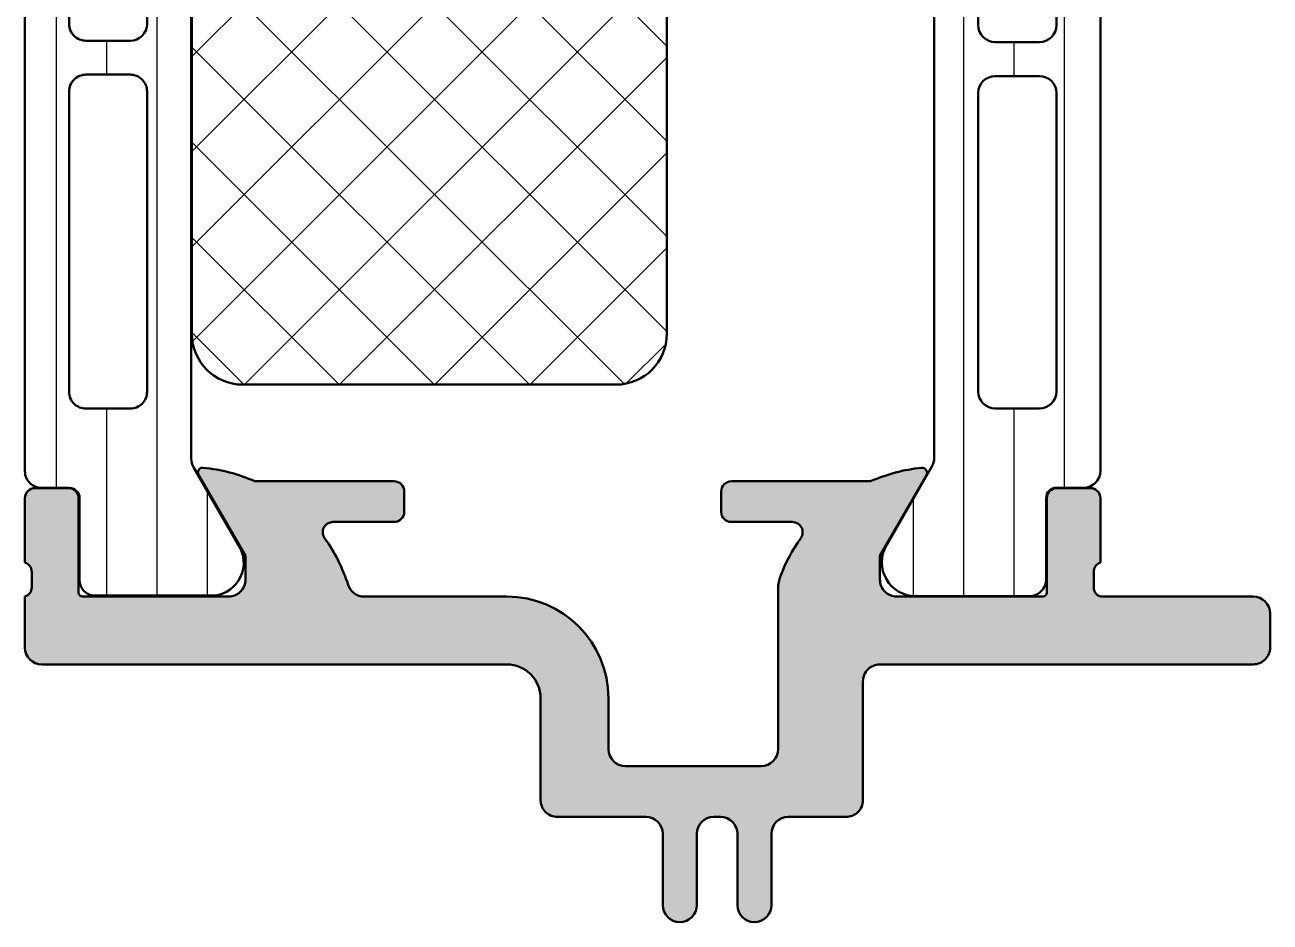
# Model space of a CAD drawing. Extents: x -34 to 41, y 2.4 to 85.
# Drawn here: x -24.7 to 12, y 2.4 to 28.86 of the extents above; entities that cross this region are included whole.
import ezdxf

# ---------------------------------------------------------------- set-up
doc = ezdxf.new("R2010")
doc.units = 0
for name, color, linetype, lineweight in [('0S-Alu contour', 7, 'Continuous', 50), ('0S-Alu hatch', 252, 'Continuous', 25), ('0S-Plastic contour', 254, 'Continuous', 50), ('0S-Plastic hatch', 253, 'Continuous', 25), ('0S-PT contour', 91, 'Continuous', 50), ('0S-PT hatch', 103, 'Continuous', 25)]:
    doc.layers.add(name, color=color, linetype=linetype, lineweight=lineweight)
pattern_1 = [(90, (0, 0), (-1.4859, 0), [])]

# ---------------------------------------------------------------- blocks, each defined once
blk = doc.blocks.new('154020__808786E6_05CC_4728_8181_3D5DD7666BEA_')
at = {"layer": '0S-Alu hatch'}
h = blk.add_hatch(color=256, dxfattribs=at)
edge = h.paths.add_edge_path()
edge.add_line((6.799998999999605, 12.72678299999219), (6.799998999999431, 12.27318899999156))
edge.add_arc((7.078836446542005, 12.26752059199376), 0.2788950563269503, 178.8354106260176, 253.5801235805881)
edge.add_line((6.999999999999474, 12.00000000000099), (11.49999999999959, 12.00000000000099))
edge.add_ellipse((11.49999999999943, 11.50000000000112), major_axis=(-0.4999999999998721, 0), ratio=1, start_angle=180, end_angle=269.9999999999821, ccw=False)
edge.add_line((11.9999999999993, 11.50000000000099), (11.99999999999964, 10.50000000000111))
edge.add_ellipse((11.49999999999927, 10.50000000000136), major_axis=(-0.5000000000003695, 0), ratio=1, start_angle=89.99999999998369, end_angle=180, ccw=False)
edge.add_line((11.49999999999913, 10.00000000000099), (0.4999999999992469, 10.00000000000088))
edge.add_arc((0.499999999999119, 9.500000000001293), 0.4999999999995879, 89.99999999998533, 180)
edge.add_line((-4.69e-13, 9.500000000001293), (-6.963e-13, 6.000000000000767))
edge.add_ellipse((-0.500000000000469, 6.000000000000767), major_axis=(-0.4999999999997709, 0), ratio=1, start_angle=89.99999999999352, end_angle=180, ccw=False)
edge.add_line((-0.5000000000005258, 5.500000000000996), (-2.200000000001196, 5.500000000000767))
edge.add_arc((-2.200000000001171, 5.000000000001081), 0.4999999999996856, 90.00000000000286, 180)
edge.add_line((-2.700000000000857, 5.00000000000108), (-2.700000000000969, 2.900000000001426))
edge.add_ellipse((-3.200000000000969, 2.900000000001426), major_axis=(-0.5, 0), ratio=1, start_angle=0, end_angle=180, ccw=False)
edge.add_line((-3.700000000000969, 2.900000000001426), (-3.700000000000969, 5.000000000001108))
edge.add_arc((-4.200000000001224, 5.000000000001082), 0.5000000000002558, 0, 89.99999999999675)
edge.add_line((-4.200000000001196, 5.500000000001338), (-4.400000000000844, 5.500000000001335))
edge.add_arc((-4.400000000000779, 5.000000000000983), 0.5000000000003526, 90.00000000000745, 180)
edge.add_line((-4.900000000001131, 5.00000000000098), (-4.900000000001135, 2.900000000001199))
edge.add_ellipse((-5.400000000001135, 2.900000000001313), major_axis=(-0.5, 0), ratio=1, start_angle=0, end_angle=180, ccw=False)
edge.add_line((-5.900000000001135, 2.900000000001313), (-5.900000000001128, 5.000000000001222))
edge.add_arc((-6.400000000000996, 5.000000000001243), 0.4999999999998681, 0, 89.99999999997598)
edge.add_line((-6.400000000000787, 5.500000000001111), (-9.000000000000753, 5.500000000001108))
edge.add_ellipse((-9.000000000000853, 6.000000000000952), major_axis=(-0.4999999999998446, 0), ratio=1, start_angle=0, end_angle=90.00000000001143, ccw=False)
edge.add_line((-9.500000000000696, 6.000000000000952), (-9.500000000000703, 9.000000000001108))
edge.add_arc((-10.50000000000081, 9.000000000001108), 1.000000000000113, 0, 89.99999999999308)
edge.add_line((-10.50000000000069, 10.00000000000122), (-24.20000000000113, 10.00000000000111))
edge.add_ellipse((-24.20000000000104, 10.50000000000116), major_axis=(-0.5000000000000551, 0), ratio=1, start_angle=0, end_angle=89.99999999999022, ccw=False)
edge.add_line((-24.7000000000011, 10.50000000000116), (-24.7000000000011, 12.00000000000098))
edge.add_arc((-24.77883644654357, 12.26752059199372), 0.2788950563269113, 286.4198764194021, 361.1645893740134)
edge.add_line((-24.49999900000104, 12.27318899999167), (-24.49999900000114, 12.72678299999194))
edge.add_arc((-24.77886709564436, 12.73244365946911), 0.2789255417372008, 358.8371299270896, 433.575405444601)
edge.add_line((-24.70000000000097, 12.99998699999204), (-24.70000000000118, 14.90000000000108))
edge.add_ellipse((-24.40000000000114, 14.9000000000011), major_axis=(-0.300000000000054, 0), ratio=1, start_angle=269.99999999999454, end_angle=360, ccw=False)
edge.add_line((-24.40000000000111, 15.20000000000115), (-23.4200256809582, 15.20000000000081))
edge.add_ellipse((-23.42002568095792, 14.90000000000108), major_axis=(-0.2999999999997271, 0), ratio=1, start_angle=180, end_angle=270.0000000000543, ccw=False)
edge.add_line((-23.12002568095819, 14.90000000000108), (-23.12002568095819, 12.12000381466939))
edge.add_arc((-23.00002186628983, 12.12000381466923), 0.1200038146683653, 180, 269.9999999999322)
edge.add_line((-23.00002186628997, 12.00000000000086), (-18.69945680798931, 12.00000000000099))
edge.add_arc((-18.6994439256375, 12.49999093223719), 0.499990932402156, 269.9985237644504, 360.0006019649143)
edge.add_line((-18.19945299326294, 12.4999961852768), (-18.19945299326288, 13.20000076291157))
edge.add_line((-18.19945299326288, 13.20000076291157), (-19.58094536010993, 15.59282359099079))
edge.add_ellipse((-19.46133289448726, 15.66188188021647), major_axis=(-0.1381165784513675, 0), ratio=1, start_angle=-95.6225775507931, end_angle=29.999999999998124, ccw=False)
edge.add_ellipse((-19.93767623443673, 10.82338961224538), major_axis=(-5.000000000000083, 0), ratio=1, start_angle=246.2516163488625, end_angle=264.3774224492064, ccw=False)
edge.add_line((-17.92407189341789, 15.40000381466958), (-13.82023946081928, 15.4000038146697))
edge.add_ellipse((-13.82023946081919, 15.10000381466972), major_axis=(-0.2999999999999794, 0), ratio=1, start_angle=180, end_angle=270.00000000001626, ccw=False)
edge.add_line((-13.52023946081921, 15.10000381466972), (-13.52023946081939, 14.50000381466948))
edge.add_ellipse((-13.82023946081928, 14.50000381466944), major_axis=(-0.2999999999998941, 0), ratio=1, start_angle=90.00000000001222, end_angle=180, ccw=False)
edge.add_line((-13.82023946081921, 14.20000381466955), (-15.622071404353, 14.20000381466965))
edge.add_arc((-15.62207140435302, 13.90000381466966), 0.2999999999999971, 89.99999999999525, 215.4852423981122)
edge.add_ellipse((-19.9376762344367, 10.82338961224545), major_axis=(-4.999999999999998, 0), ratio=1, start_angle=197.7484163560703, end_angle=215.4852423981111, ccw=False)
edge.add_arc((-14.69945299326291, 12.49999847409325), 0.4999999999999825, 197.7484163560679, 270.0000000000004)
edge.add_line((-14.69945299326291, 11.99999847409326), (-10.49999618533246, 12.00000000000132))
edge.add_ellipse((-10.49999618533247, 9.000003814669554), major_axis=(-2.999996185331762, 0), ratio=1, start_angle=180, end_angle=269.9999999999999, ccw=False)
edge.add_line((-7.500000000000706, 9.000003814669554), (-7.500000000000696, 7.500000000000994))
edge.add_arc((-7.000000000000841, 7.500000000000959), 0.4999999999998548, 180, 269.999999999998)
edge.add_line((-7.000000000000859, 7.000000000001104), (-2.999998451988247, 7.000000000001108))
edge.add_arc((-2.999998451988682, 7.499998451989553), 0.4999984519884447, 270.0000000000498, 360)
edge.add_line((-2.500000000000238, 7.499998451989554), (-2.500000000000639, 12.24665181654839))
edge.add_ellipse((-1.50000000000066, 12.24665181654848), major_axis=(-0.9999999999999786, 0), ratio=1, start_angle=339.1565634402789, end_angle=360, ccw=False)
edge.add_ellipse((2.238224789184492, 10.82338956892083), major_axis=(-5.000000000000034, 0), ratio=1, start_angle=324.5147570266965, end_angle=339.15656344027803, ccw=False)
edge.add_arc((-2.077380010013088, 13.90000381466943), 0.3000000000000038, 324.5147570266962, 449.9999999999997)
edge.add_line((-2.077380010013087, 14.20000381466943), (-3.879211984432814, 14.20000381466943))
edge.add_ellipse((-3.879211984432799, 14.50000381466945), major_axis=(-0.3000000000000291, 0), ratio=1, start_angle=0, end_angle=89.99999999999733, ccw=False)
edge.add_line((-4.179211984432829, 14.50000381466945), (-4.179211984432768, 15.10000381466963))
edge.add_ellipse((-3.879211984432757, 15.10000381466969), major_axis=(-0.3000000000000078, 0), ratio=1, start_angle=270.00000000001086, end_angle=360, ccw=False)
edge.add_line((-3.879211984432814, 15.4000038146697), (0.2246205466358262, 15.40000381466959))
edge.add_ellipse((2.238224789184485, 10.82338956892089), major_axis=(-4.99999999999999, 0), ratio=1, start_angle=275.89634021737606, end_angle=293.7483824183651, ccw=False)
edge.add_ellipse((1.739989140737399, 15.64773006671086), major_axis=(-0.1500000000000003, 0), ratio=1, start_angle=150.0000814796125, end_angle=275.8963402173766, ccw=False)
edge.add_line((1.869893057961498, 15.57273025144552), (0.5000015480106655, 13.20000076291167))
edge.add_line((0.5000015480106655, 13.20000076291167), (0.5000015480106726, 12.49999609862567))
edge.add_arc((0.9999886657571028, 12.49999084562804), 0.4999871177740251, 179.9993980350857, 270.0014762355695)
edge.add_line((1.0000015480108, 12.00000372801997), (5.300018224918339, 11.99999627198184))
edge.add_arc((5.300018224918202, 12.12000372802022), 0.1200074560383779, 270.0000000000652, 360)
edge.add_line((5.42002568095658, 12.12000372802022), (5.420025680956527, 14.90000000000131))
edge.add_ellipse((5.720025680956325, 14.90000000000113), major_axis=(-0.2999999999997982, 0), ratio=1, start_angle=269.999999999981, end_angle=360, ccw=False)
edge.add_line((5.720025680956425, 15.20000000000093), (6.699999999999519, 15.20000000000127))
edge.add_ellipse((6.699999999999391, 14.90000000000113), major_axis=(-0.3000000000001393, 0), ratio=1, start_angle=180, end_angle=269.99999999997556, ccw=False)
edge.add_line((6.999999999999531, 14.90000000000113), (6.99999999999936, 12.99998699999193))
edge.add_arc((7.078867095642511, 12.73244365946926), 0.2789255417368905, 106.4245945553668, 181.162870072888)
at = {"layer": '0S-Alu contour', "color": 7}
for points in [[(-18.19945299326294, 12.4999961852768), (-18.19945299326288, 13.20000076291157), (-19.58094536010993, 15.59282359099079)], [(1.869893057961498, 15.57273025144552), (0.5000015480106655, 13.20000076291167), (0.5000015480106726, 12.49999609862567)], [(-24.40000000000111, 15.20000000000115), (-23.4200256809582, 15.20000000000081)], [(-17.92407189341789, 15.40000381466958), (-13.82023946081928, 15.4000038146697)], [(-13.52023946081921, 15.10000381466972), (-13.52023946081939, 14.50000381466948)], [(-4.179211984432829, 14.50000381466945), (-4.179211984432768, 15.10000381466963)], [(-3.879211984432814, 15.4000038146697), (0.2246205466358262, 15.40000381466959)], [(5.720025680956425, 15.20000000000093), (6.699999999999519, 15.20000000000127)], [(-24.70000000000097, 12.99998699999204), (-24.70000000000118, 14.90000000000108)], [(-23.12002568095819, 14.90000000000108), (-23.12002568095819, 12.12000381466939)], [(5.42002568095658, 12.12000372802022), (5.420025680956527, 14.90000000000131)], [(6.999999999999531, 14.90000000000113), (6.99999999999936, 12.99998699999193)], [(-13.82023946081921, 14.20000381466955), (-15.622071404353, 14.20000381466965)], [(-2.077380010013087, 14.20000381466943), (-3.879211984432814, 14.20000381466943)], [(-24.49999900000104, 12.27318899999167), (-24.49999900000114, 12.72678299999194)], [(6.799998999999605, 12.72678299999219), (6.799998999999431, 12.27318899999156)], [(-2.500000000000238, 7.499998451989554), (-2.500000000000639, 12.24665181654839)], [(-24.7000000000011, 10.50000000000116), (-24.7000000000011, 12.00000000000098)], [(-23.00002186628997, 12.00000000000086), (-18.69945680798931, 12.00000000000099)], [(-14.69945299326291, 11.99999847409326), (-10.49999618533246, 12.00000000000132)], [(1.0000015480108, 12.00000372801997), (5.300018224918339, 11.99999627198184)], [(6.999999999999474, 12.00000000000099), (11.49999999999959, 12.00000000000099)], [(11.9999999999993, 11.50000000000099), (11.99999999999964, 10.50000000000111)], [(-10.50000000000069, 10.00000000000122), (-24.20000000000113, 10.00000000000111)], [(11.49999999999913, 10.00000000000099), (0.4999999999992469, 10.00000000000088)], [(-4.69e-13, 9.500000000001293), (-6.963e-13, 6.000000000000767)], [(-9.500000000000696, 6.000000000000952), (-9.500000000000703, 9.000000000001108)], [(-7.500000000000706, 9.000003814669554), (-7.500000000000696, 7.500000000000994)], [(-7.000000000000859, 7.000000000001104), (-2.999998451988247, 7.000000000001108)], [(-6.400000000000787, 5.500000000001111), (-9.000000000000753, 5.500000000001108)], [(-4.200000000001196, 5.500000000001338), (-4.400000000000844, 5.500000000001335)], [(-0.5000000000005258, 5.500000000000996), (-2.200000000001196, 5.500000000000767)], [(-5.900000000001135, 2.900000000001313), (-5.900000000001128, 5.000000000001222)], [(-4.900000000001131, 5.00000000000098), (-4.900000000001135, 2.900000000001199)], [(-3.700000000000969, 2.900000000001426), (-3.700000000000969, 5.000000000001108)], [(-2.700000000000857, 5.00000000000108), (-2.700000000000969, 2.900000000001426)]]:
    blk.add_lwpolyline(points, dxfattribs=at)
at = {"layer": '0S-Alu contour', "color": 7, "extrusion": (-1.4e-14, 0, -1)}
for centre, radius, start, end in [((19.46133289448726, 15.66188188021647), 0.1381165784513675, 330.0000000000019, 95.6225775507931), ((19.93767623443673, 10.82338961224538), 5.000000000000083, 95.62257755079361, 113.7483836511375), ((-2.238224789184485, 10.82338956892089), 4.999999999999991, 66.25161758163489, 84.10365978262396), ((-1.739989140737399, 15.64773006671086), 0.1500000000000003, 84.10365978262342, 209.9999185203876), ((24.40000000000114, 14.9000000000011), 0.300000000000054, 0, 90.00000000000543), ((23.42002568095792, 14.90000000000108), 0.2999999999997271, 89.99999999994573, 180), ((13.82023946081919, 15.10000381466972), 0.2999999999999794, 89.99999999998371, 180), ((3.879211984432757, 15.10000381466969), 0.3000000000000078, 0, 89.99999999998914), ((-5.720025680956325, 14.90000000000113), 0.2999999999997982, 0, 90.000000000019), ((-6.699999999999391, 14.90000000000113), 0.3000000000001393, 90.00000000002441, 180), ((13.82023946081928, 14.50000381466944), 0.2999999999998941, 180, 269.9999999999878), ((3.879211984432799, 14.50000381466945), 0.3000000000000291, 270.0000000000027, 0), ((19.9376762344367, 10.82338961224545), 4.999999999999998, 144.5147576018889, 162.2515836439297), ((-2.238224789184492, 10.82338956892083), 5.000000000000035, 20.84343655972195, 35.48524297330351), ((1.50000000000066, 12.24665181654848), 0.9999999999999786, 0, 20.84343655972109), ((10.49999618533247, 9.000003814669554), 2.999996185331763, 90.00000000000014, 180), ((-11.49999999999943, 11.50000000000112), 0.4999999999998721, 90.0000000000179, 180), ((24.20000000000104, 10.50000000000116), 0.5000000000000551, 270.0000000000098, 0), ((-11.49999999999927, 10.50000000000136), 0.5000000000003695, 180, 270.0000000000163), ((9.000000000000853, 6.000000000000952), 0.4999999999998446, 269.9999999999886, 0), ((0.500000000000469, 6.000000000000767), 0.4999999999997709, 180, 270.0000000000065), ((5.400000000001135, 2.900000000001313), 0.5, 180, 0), ((3.200000000000969, 2.900000000001426), 0.5, 180, 0)]:
    blk.add_arc(centre, radius, start, end, dxfattribs=at)
at = {"layer": '0S-Alu contour', "color": 7}
for centre, radius, start, end in [((-15.62207140435302, 13.90000381466966), 0.2999999999999971, 89.99999999999525, 215.4852423981122), ((-2.077380010013088, 13.90000381466943), 0.3000000000000038, 324.5147570266962, 89.99999999999967), ((-24.77886709564436, 12.73244365946911), 0.2789255417372008, 358.8371299270896, 73.57540544460103), ((7.078867095642511, 12.73244365946926), 0.2789255417368905, 106.4245945553668, 181.162870072888), ((-18.6994439256375, 12.49999093223719), 0.499990932402156, 269.9985237644504, 0.0006019649143335), ((0.9999886657571028, 12.49999084562804), 0.4999871177740251, 179.9993980350857, 270.0014762355695), ((-24.77883644654357, 12.26752059199372), 0.2788950563269113, 286.4198764194021, 1.164589374013359), ((-23.00002186628983, 12.12000381466923), 0.1200038146683653, 180, 269.9999999999322), ((-14.69945299326291, 12.49999847409325), 0.4999999999999825, 197.7484163560679, 270.0000000000004), ((5.300018224918202, 12.12000372802022), 0.1200074560383779, 270.0000000000653, 0), ((7.078836446542005, 12.26752059199376), 0.2788950563269503, 178.8354106260176, 253.5801235805881), ((-10.50000000000081, 9.000000000001108), 1.000000000000113, 0, 89.99999999999308), ((0.499999999999119, 9.500000000001293), 0.4999999999995879, 89.99999999998533, 180), ((-7.000000000000841, 7.500000000000959), 0.4999999999998548, 180, 269.999999999998), ((-2.999998451988682, 7.499998451989553), 0.4999984519884447, 270.0000000000498, 0), ((-6.400000000000996, 5.000000000001243), 0.4999999999998681, 0, 89.99999999997598), ((-4.400000000000779, 5.000000000000983), 0.5000000000003526, 90.00000000000745, 180), ((-4.200000000001224, 5.000000000001082), 0.5000000000002558, 0, 89.99999999999675), ((-2.200000000001171, 5.000000000001081), 0.4999999999996856, 90.00000000000286, 180)]:
    blk.add_arc(centre, radius, start, end, dxfattribs=at)
blk = doc.blocks.new('284016__4E1B999D_8099_4E39_8DE0_BBB9E9FB1E9E___EA34C388_22D7_4C56_B26F_B46885BE9235_')
at = {"layer": '0S-Plastic hatch'}
h = blk.add_hatch(dxfattribs=at)
h.set_pattern_fill('ANSI31', color=256, scale=0.4680000000000001, angle=45, style=0)
h.set_pattern_definition(pattern_1)
edge = h.paths.add_edge_path()
edge.add_ellipse((6.499999999999371, 50.79000000000045), major_axis=(-0.4999999999999929, 0), ratio=1, start_angle=180, end_angle=270.0000000000004, ccw=False)
edge.add_line((6.999999999999364, 50.79000000000045), (6.99999999999936, 44.95000000000045))
edge.add_arc((7.199999999999363, 44.95000000000045), 0.1999999999999993, 180, 270)
edge.add_line((7.199999999999363, 44.75000000000045), (11.29999999999935, 44.75000000000045))
edge.add_ellipse((11.29999999999935, 44.25000000000045), major_axis=(-0.5000000000000071, 0), ratio=1, start_angle=180, end_angle=269.9999999999996, ccw=False)
edge.add_line((11.79999999999936, 44.25000000000046), (11.79999999999935, 43.3434444334158))
edge.add_ellipse((10.79999999999936, 43.34344443341578), major_axis=(-0.9999999999999928, 0), ratio=1, start_angle=105.00000000000011, end_angle=180, ccw=False)
edge.add_line((11.05881904510188, 42.37751860712672), (10.61470476127499, 42.25851854342818))
edge.add_ellipse((10.54999999999937, 42.50000000000045), major_axis=(-0.249999999999998, 0), ratio=1, start_angle=0, end_angle=104.9999999999988, ccw=False)
edge.add_line((10.29999999999937, 42.50000000000045), (10.29999999999936, 43.25000000000044))
edge.add_line((10.29999999999936, 43.25000000000044), (7.99999999999936, 43.25000000000044))
edge.add_arc((7.99999999999936, 42.25000000000044), 1, 90, 180)
edge.add_line((6.99999999999936, 42.25000000000044), (6.99999999999936, 39.25000000000045))
edge.add_arc((7.99999999999936, 39.25000000000045), 1, 180, 270)
edge.add_line((7.99999999999936, 38.25000000000045), (10.29999999999937, 38.25000000000045))
edge.add_line((10.29999999999937, 38.25000000000045), (10.29999999999937, 39.00000000000045))
edge.add_ellipse((10.54999999999936, 39.00000000000046), major_axis=(-0.2499999999999929, 0), ratio=1, start_angle=255.0000000000004, end_angle=360, ccw=False)
edge.add_line((10.61470476127499, 39.24148145657273), (11.05881904510188, 39.12248139287418))
edge.add_ellipse((10.79999999999937, 38.15655556658511), major_axis=(-0.9999999999999957, 0), ratio=1, start_angle=180, end_angle=255.0000000000004, ccw=False)
edge.add_line((11.79999999999936, 38.15655556658511), (11.79999999999936, 37.25000000000046))
edge.add_ellipse((11.29999999999937, 37.25000000000045), major_axis=(-0.4999999999999965, 0), ratio=1, start_angle=89.9999999999988, end_angle=180, ccw=False)
edge.add_line((11.29999999999935, 36.75000000000046), (7.199999999999377, 36.75000000000045))
edge.add_arc((7.199999999999377, 36.55000000000045), 0.1999999999999957, 90, 180)
edge.add_line((6.999999999999381, 36.55000000000045), (6.99999999999936, 15.71000000000045))
edge.add_ellipse((6.499999999999358, 15.71000000000045), major_axis=(-0.5000000000000018, 0), ratio=1, start_angle=90.00000000000023, end_angle=180, ccw=False)
edge.add_line((6.49999999999936, 15.21000000000045), (5.699999999999363, 15.21000000000045))
edge.add_arc((5.699999999999363, 14.91000000000045), 0.2999999999999971, 90, 180)
edge.add_line((5.399999999999366, 14.91000000000045), (5.399999999999366, 12.51000000000044))
edge.add_ellipse((4.899999999999364, 12.51000000000045), major_axis=(-0.5000000000000018, 0), ratio=1, start_angle=89.99999999999937, end_angle=180, ccw=False)
edge.add_line((4.899999999999359, 12.01000000000045), (1.556550992616372, 12.01000000000044))
edge.add_ellipse((1.556550992616374, 13.01000000000044), major_axis=(-1, 0), ratio=1, start_angle=-29.999999999999886, end_angle=89.99999999999989, ccw=False)
edge.add_line((0.6905255888319335, 13.51000000000044), (2.033012701891578, 15.8352558883262))
edge.add_arc((1.599999999999354, 16.0852558883262), 0.5000000000000001, 330.0000000000003, 360)
edge.add_line((2.099999999999354, 16.0852558883262), (2.099999999999369, 50.41474411167468))
edge.add_arc((1.599999999999361, 50.41474411167469), 0.5000000000000071, 0, 29.99999999999954)
edge.add_line((2.033012701891589, 50.66474411167469), (0.690525588831946, 52.99000000000045))
edge.add_ellipse((1.556550992616376, 53.49000000000046), major_axis=(-0.9999999999999962, 0), ratio=1, start_angle=-90.00000000000023, end_angle=30.000000000000625, ccw=False)
edge.add_line((1.556550992616379, 54.49000000000045), (4.899999999999366, 54.49000000000044))
edge.add_ellipse((4.899999999999369, 53.99000000000044), major_axis=(-0.5, 0), ratio=1, start_angle=180, end_angle=270.0000000000004, ccw=False)
edge.add_line((5.399999999999369, 53.99000000000045), (5.399999999999366, 51.59000000000045))
edge.add_arc((5.69999999999937, 51.59000000000045), 0.3000000000000007, 180, 270)
edge.add_line((5.69999999999937, 51.29000000000044), (6.499999999999367, 51.29000000000044))
edge = h.paths.add_edge_path()
edge.add_arc((3.899999999999359, 28.85000000000045), 0.5, 180, 270)
edge.add_line((3.899999999999359, 28.35000000000045), (5.199999999999377, 28.35000000000045))
edge.add_arc((5.199999999999377, 28.85000000000045), 0.5, 270, 360)
edge.add_line((5.699999999999377, 28.85000000000045), (5.69999999999937, 37.65000000000045))
edge.add_arc((5.19999999999937, 37.65000000000045), 0.5, 0, 90)
edge.add_line((5.19999999999937, 38.15000000000045), (3.899999999999359, 38.15000000000045))
edge.add_arc((3.899999999999359, 37.65000000000045), 0.5, 90, 180)
edge.add_line((3.399999999999359, 37.65000000000045), (3.399999999999359, 28.85000000000045))
edge = h.paths.add_edge_path()
edge.add_arc((5.19999999999937, 18.05000000000045), 0.5, 270, 360)
edge.add_line((5.69999999999937, 18.05000000000045), (5.699999999999377, 26.85000000000045))
edge.add_arc((5.199999999999377, 26.85000000000045), 0.5, 0, 90)
edge.add_line((5.199999999999377, 27.35000000000045), (3.899999999999359, 27.35000000000045))
edge.add_arc((3.899999999999359, 26.85000000000045), 0.5, 90, 180)
edge.add_line((3.399999999999359, 26.85000000000045), (3.399999999999359, 18.05000000000045))
edge.add_arc((3.899999999999359, 18.05000000000045), 0.5, 180, 270)
edge.add_line((3.899999999999359, 17.55000000000045), (5.19999999999937, 17.55000000000045))
edge = h.paths.add_edge_path()
edge.add_arc((5.19999999999937, 39.65000000000045), 0.5, 270, 360)
edge.add_line((5.69999999999937, 39.65000000000045), (5.69999999999937, 48.45000000000045))
edge.add_arc((5.19999999999937, 48.45000000000045), 0.5, 0, 90)
edge.add_line((5.19999999999937, 48.95000000000044), (3.899999999999359, 48.95000000000044))
edge.add_arc((3.899999999999359, 48.45000000000045), 0.5, 90, 180)
edge.add_line((3.399999999999359, 48.45000000000045), (3.399999999999359, 39.65000000000045))
edge.add_arc((3.899999999999359, 39.65000000000045), 0.5, 180, 270)
edge.add_line((3.899999999999359, 39.15000000000045), (5.19999999999937, 39.15000000000045))
at = {"layer": '0S-Alu contour', "color": 7}
for points in [[(5.19999999999937, 48.95000000000044), (3.899999999999359, 48.95000000000044)], [(3.399999999999359, 48.45000000000045), (3.399999999999359, 39.65000000000045)], [(5.69999999999937, 39.65000000000045), (5.69999999999937, 48.45000000000045)], [(3.899999999999359, 39.15000000000045), (5.19999999999937, 39.15000000000045)], [(5.19999999999937, 38.15000000000045), (3.899999999999359, 38.15000000000045)], [(3.399999999999359, 37.65000000000045), (3.399999999999359, 28.85000000000045)], [(5.699999999999377, 28.85000000000045), (5.69999999999937, 37.65000000000045)], [(3.899999999999359, 28.35000000000045), (5.199999999999377, 28.35000000000045)], [(5.199999999999377, 27.35000000000045), (3.899999999999359, 27.35000000000045)], [(3.399999999999359, 26.85000000000045), (3.399999999999359, 18.05000000000045)], [(5.69999999999937, 18.05000000000045), (5.699999999999377, 26.85000000000045)], [(3.899999999999359, 17.55000000000045), (5.19999999999937, 17.55000000000045)]]:
    blk.add_lwpolyline(points, dxfattribs=at)
for centre, start, end in [((3.899999999999359, 48.45000000000045), 90, 180), ((5.19999999999937, 48.45000000000045), 0, 90), ((3.899999999999359, 39.65000000000045), 180, 270), ((5.19999999999937, 39.65000000000045), 270, 0), ((3.899999999999359, 37.65000000000045), 90, 180), ((5.19999999999937, 37.65000000000045), 0, 90), ((3.899999999999359, 28.85000000000045), 180, 270), ((5.199999999999377, 28.85000000000045), 270, 0), ((3.899999999999359, 26.85000000000045), 90, 180), ((5.199999999999377, 26.85000000000045), 0, 90), ((3.899999999999359, 18.05000000000045), 180, 270), ((5.19999999999937, 18.05000000000045), 270, 0)]:
    blk.add_arc(centre, 0.5, start, end, dxfattribs=at)
at = {"layer": '0S-Plastic contour', "color": 7}
for points in [[(1.556550992616379, 54.49000000000045), (4.899999999999366, 54.49000000000044)], [(5.399999999999369, 53.99000000000045), (5.399999999999366, 51.59000000000045)], [(2.033012701891589, 50.66474411167469), (0.690525588831946, 52.99000000000045)], [(5.69999999999937, 51.29000000000044), (6.499999999999367, 51.29000000000044)], [(6.999999999999364, 50.79000000000045), (6.99999999999936, 44.95000000000045)], [(2.099999999999354, 16.0852558883262), (2.099999999999369, 50.41474411167468)], [(7.199999999999363, 44.75000000000045), (11.29999999999935, 44.75000000000045)], [(11.79999999999936, 44.25000000000046), (11.79999999999935, 43.3434444334158)], [(10.29999999999937, 42.50000000000045), (10.29999999999936, 43.25000000000044), (7.99999999999936, 43.25000000000044)], [(6.99999999999936, 42.25000000000044), (6.99999999999936, 39.25000000000045)], [(11.05881904510188, 42.37751860712672), (10.61470476127499, 42.25851854342818)], [(7.99999999999936, 38.25000000000045), (10.29999999999937, 38.25000000000045), (10.29999999999937, 39.00000000000045)], [(10.61470476127499, 39.24148145657273), (11.05881904510188, 39.12248139287418)], [(11.79999999999936, 38.15655556658511), (11.79999999999936, 37.25000000000046)], [(11.29999999999935, 36.75000000000046), (7.199999999999377, 36.75000000000045)], [(6.999999999999381, 36.55000000000045), (6.99999999999936, 15.71000000000045)], [(0.6905255888319335, 13.51000000000044), (2.033012701891578, 15.8352558883262)], [(6.49999999999936, 15.21000000000045), (5.699999999999363, 15.21000000000045)], [(5.399999999999366, 14.91000000000045), (5.399999999999366, 12.51000000000044)], [(4.899999999999359, 12.01000000000045), (1.556550992616372, 12.01000000000044)]]:
    blk.add_lwpolyline(points, dxfattribs=at)
at = {"layer": '0S-Plastic contour', "color": 7, "extrusion": (-1.4e-14, 0, -1)}
for centre, radius, start, end in [((-1.556550992616376, 53.49000000000046), 0.9999999999999962, 329.9999999999994, 90.00000000000018), ((-4.899999999999369, 53.99000000000044), 0.5, 89.99999999999959, 180), ((-6.499999999999371, 50.79000000000045), 0.4999999999999929, 89.99999999999959, 180), ((-11.29999999999935, 44.25000000000045), 0.5000000000000071, 90.0000000000004, 180), ((-10.79999999999936, 43.34344443341578), 0.9999999999999928, 180, 254.9999999999999), ((-10.54999999999937, 42.50000000000045), 0.249999999999998, 255.0000000000012, 0), ((-10.54999999999936, 39.00000000000046), 0.2499999999999929, 0, 104.9999999999996), ((-10.79999999999937, 38.15655556658511), 0.9999999999999957, 104.9999999999996, 180), ((-11.29999999999937, 37.25000000000045), 0.4999999999999965, 180, 270.0000000000012), ((-6.499999999999358, 15.71000000000045), 0.5000000000000018, 180, 269.9999999999998), ((-1.556550992616374, 13.01000000000044), 1, 270.0000000000001, 29.99999999999984), ((-4.899999999999364, 12.51000000000045), 0.5000000000000018, 180, 270.0000000000006)]:
    blk.add_arc(centre, radius, start, end, dxfattribs=at)
at = {"layer": '0S-Plastic contour', "color": 7}
for centre, radius, start, end in [((5.69999999999937, 51.59000000000045), 0.3000000000000007, 180, 270), ((1.599999999999361, 50.41474411167469), 0.5000000000000071, 0, 29.99999999999954), ((7.199999999999363, 44.95000000000045), 0.1999999999999993, 180, 270), ((7.99999999999936, 42.25000000000044), 1, 90, 180), ((7.99999999999936, 39.25000000000045), 1, 180, 270), ((7.199999999999377, 36.55000000000045), 0.1999999999999957, 90, 180), ((1.599999999999354, 16.0852558883262), 0.5000000000000001, 330.0000000000003, 0), ((5.699999999999363, 14.91000000000045), 0.2999999999999971, 90, 180)]:
    blk.add_arc(centre, radius, start, end, dxfattribs=at)
blk = doc.blocks.new('485460__B420BA7D_B697_41E6_A738_C266010EF58B_')
at = {"layer": '0S-PT hatch'}
h = blk.add_hatch(dxfattribs=at)
h.set_pattern_fill('ANSI37', color=256, scale=0.625, angle=90, style=0)
h.set_pattern_definition([(135, (0, 0), (-1.403165018917055, -1.403165018917055), []), (225, (0, 0), (1.403165018917055, -1.403165018917055), [])])
edge = h.paths.add_edge_path()
edge.add_arc((-18.27999999999991, 19.75000000000045), 1.5, 180, 270)
edge.add_line((-18.27999999999991, 18.25000000000045), (-7.279999999999915, 18.25000000000045))
edge.add_arc((-7.279999999999915, 19.75000000000045), 1.5, 270, 360)
edge.add_line((-5.779999999999915, 19.75000000000045), (-5.779999999999903, 46.75000000000046))
edge.add_arc((-7.279999999999901, 46.75000000000046), 1.499999999999998, 0, 90)
edge.add_line((-7.279999999999901, 48.25000000000046), (-18.27999999999991, 48.25000000000046))
edge.add_arc((-18.27999999999991, 46.75000000000046), 1.5, 90, 180)
edge.add_line((-19.77999999999991, 46.75000000000046), (-19.77999999999991, 19.75000000000045))
at = {"layer": '0S-PT contour', "color": 7}
for points in [[(-7.279999999999901, 48.25000000000046), (-18.27999999999991, 48.25000000000046)], [(-19.77999999999991, 46.75000000000046), (-19.77999999999991, 19.75000000000045)], [(-5.779999999999915, 19.75000000000045), (-5.779999999999903, 46.75000000000046)], [(-18.27999999999991, 18.25000000000045), (-7.279999999999915, 18.25000000000045)]]:
    blk.add_lwpolyline(points, dxfattribs=at)
for centre, radius, start, end in [((-18.27999999999991, 46.75000000000046), 1.5, 90, 180), ((-7.279999999999901, 46.75000000000046), 1.499999999999998, 0, 90), ((-18.27999999999991, 19.75000000000045), 1.5, 180, 270), ((-7.279999999999915, 19.75000000000045), 1.5, 270, 0)]:
    blk.add_arc(centre, radius, start, end, dxfattribs=at)
blk = doc.blocks.new('284016__71E70905_3589_44F5_A953_33ADA7146F24___05C8E7D7_8CA9_412C_A0FA_A793C843A7C2_')
at = {"layer": '0S-Plastic hatch'}
h = blk.add_hatch(dxfattribs=at)
h.set_pattern_fill('ANSI31', color=256, scale=0.4680000000000001, angle=45, style=0)
h.set_pattern_definition(pattern_1)
edge = h.paths.add_edge_path()
edge.add_arc((-22.59123323682721, 53.98248083016402), 0.4999959774455675, 90.00177281669993, 180.0023777790715)
edge.add_line((-23.09122921384221, 53.98246008029413), (-23.09081033362941, 51.58246171095562))
edge.add_ellipse((-23.3908103334326, 51.5824508447213), major_axis=(-0.2999999999999899, 0), ratio=1, start_angle=90.00207529788207, end_angle=180.0020752978986, ccw=False)
edge.add_line((-23.39079946719831, 51.2824508449181), (-24.2011308000132, 51.28242221849989))
edge.add_arc((-24.20111536862889, 50.78242489764005), 0.4999973210979623, 90.0017683158609, 180.0023822800018)
edge.add_line((-24.70111268929466, 50.78240410843658), (-24.69999999999993, 15.69991075675338))
edge.add_arc((-24.20827715265536, 15.69649857656145), 0.4917346861614701, 179.6024175263436, 270.9665905260579)
edge.add_line((-24.19998188993739, 15.20483386337699), (-23.38965055712248, 15.20486248979519))
edge.add_ellipse((-23.39818045464344, 14.89641923748049), major_axis=(-0.3085611755392898, 0), ratio=1, start_angle=180.6590402811258, end_angle=268.4159076544397, ccw=False)
edge.add_line((-23.08963969108495, 14.8999683603212), (-23.08988471166578, 12.49996996693571))
edge.add_arc((-22.6358823077987, 12.48093246615772), 0.4544013745060109, 177.5988457408308, 275.8119393505706)
edge.add_line((-22.58986798458965, 12.02886688329107), (-19.1133264887838, 12.02899353075514))
edge.add_arc((-19.22074157865639, 12.99242849288139), 0.9694044191046032, 276.3617362290607, 393.7211228558884)
edge.add_line((-18.41443992344533, 13.53059442322577), (-19.73299235290173, 15.81420351247513))
edge.add_ellipse((-19.29998869164964, 16.06421917066954), major_axis=(-0.5000000000001033, 0), ratio=1, start_angle=0.0021352027151237962, end_angle=30.002071897228518, ccw=False)
edge.add_line((-19.79998869130254, 16.06420053751074), (-19.80107500373361, 50.41846929310974))
edge.add_ellipse((-19.30107500404291, 50.41848688073155), major_axis=(-0.500000000000027, 0), ratio=1, start_angle=-29.997921301461815, end_angle=0.002015393048509395, ccw=False)
edge.add_line((-19.73409677568359, 50.66847117080834), (-18.41570977789654, 52.95217577206344))
edge.add_arc((-19.25698200855533, 53.49278022615791), 0.9999960709244842, 327.2750591980463, 441.8204672459869)
edge.add_line((-19.11470721164112, 54.48260345483434), (-22.59124870744697, 54.48247680737024))
edge = h.paths.add_edge_path()
edge.add_ellipse((-21.60053698090685, 39.5913405721339), major_axis=(-0.4999963606565677, 0), ratio=1, start_angle=89.9995829574089, end_angle=180.0004170428646, ccw=False)
edge.add_line((-21.60054062026353, 39.09134421149058), (-22.90053472653145, 39.09134421149058))
edge.add_ellipse((-22.90055129932826, 39.59134421330354), major_axis=(-0.5000000020876172, 0), ratio=1, start_angle=0, end_angle=90.00189910261622, ccw=False)
edge.add_line((-23.40055130141587, 39.59134421330354), (-23.40055130141587, 48.44135336676397))
edge.add_ellipse((-22.90056656020494, 48.44135336676397), major_axis=(-0.4999847412109304, 0), ratio=1, start_angle=269.9999999999992, end_angle=360, ccw=False)
edge.add_line((-22.90056656020494, 48.9413381079749), (-21.60055587905259, 48.9413381079749))
edge.add_ellipse((-21.60055587905258, 48.44132284918584), major_axis=(-0.5000152587890554, 0), ratio=1, start_angle=180, end_angle=270.0000000000008, ccw=False)
edge.add_line((-21.10054062026353, 48.44132284918584), (-21.10054062026353, 39.59134421149058))
edge = h.paths.add_edge_path()
edge.add_ellipse((-21.6005369809173, 18.04134057283242), major_axis=(-0.4999963606566246, 0), ratio=1, start_angle=89.9995829574155, end_angle=180.0004170428646, ccw=False)
edge.add_line((-21.60054062027392, 17.54134421218904), (-22.90053472654182, 17.54134421218904))
edge.add_ellipse((-22.90055129933865, 18.04134421400199), major_axis=(-0.5000000020876101, 0), ratio=1, start_angle=0, end_angle=90.00189910261872, ccw=False)
edge.add_line((-23.40055130142626, 18.04134421400199), (-23.40055130142626, 26.8913381067907))
edge.add_ellipse((-22.90055129926895, 26.8913381067907), major_axis=(-0.5000000021573149, 0), ratio=1, start_angle=269.99810091050523, end_angle=360, ccw=False)
edge.add_line((-22.90053472658664, 27.39133810867336), (-21.6005406202739, 27.39133810867336))
edge.add_ellipse((-21.60053698091719, 26.8913417480301), major_axis=(-0.4999963606565038, 0), ratio=1, start_angle=179.9995829571355, end_angle=270.0004170425959, ccw=False)
edge.add_line((-21.10054062027392, 26.89133810867104), (-21.10054062027392, 18.04134421218904))
edge = h.paths.add_edge_path()
edge.add_ellipse((-21.60054062026354, 28.89133810797492), major_axis=(-0.5000000000000142, 0), ratio=1, start_angle=90.000000001192, end_angle=180, ccw=False)
edge.add_line((-21.60054062025314, 28.3913381079749), (-22.90055130140547, 28.3913381079749))
edge.add_ellipse((-22.90055130141588, 28.89133810797489), major_axis=(-0.4999999999999929, 0), ratio=1, start_angle=0, end_angle=90.00000000119292, ccw=False)
edge.add_line((-23.40055130141587, 28.89133810797489), (-23.40055130141587, 37.59134421149058))
edge.add_ellipse((-22.90055130141587, 37.59134421149058), major_axis=(-0.5, 0), ratio=1, start_angle=270, end_angle=360, ccw=False)
edge.add_line((-22.90055130141587, 38.09134421149058), (-21.60054062026352, 38.09134421149058))
edge.add_ellipse((-21.60054062026352, 37.59134421149059), major_axis=(-0.4999999999999929, 0), ratio=1, start_angle=180, end_angle=270, ccw=False)
edge.add_line((-21.10054062026352, 37.59134421149059), (-21.10054062026353, 28.8913381079697))
at = {"layer": '0S-Alu contour', "color": 7}
for points in [[(-22.90056656020494, 48.9413381079749), (-21.60055587905259, 48.9413381079749)], [(-23.40055130141587, 39.59134421330354), (-23.40055130141587, 48.44135336676397)], [(-21.10054062026353, 48.44132284918584), (-21.10054062026353, 39.59134421149058)], [(-21.60054062026353, 39.09134421149058), (-22.90053472653145, 39.09134421149058)], [(-22.90055130141587, 38.09134421149058), (-21.60054062026352, 38.09134421149058)], [(-23.40055130141587, 28.89133810797489), (-23.40055130141587, 37.59134421149058)], [(-21.10054062026352, 37.59134421149059), (-21.10054062026353, 28.8913381079697)], [(-21.60054062025314, 28.3913381079749), (-22.90055130140547, 28.3913381079749)], [(-22.90053472658664, 27.39133810867336), (-21.6005406202739, 27.39133810867336)], [(-23.40055130142626, 18.04134421400199), (-23.40055130142626, 26.8913381067907)], [(-21.10054062027392, 26.89133810867104), (-21.10054062027392, 18.04134421218904)], [(-21.60054062027392, 17.54134421218904), (-22.90053472654182, 17.54134421218904)]]:
    blk.add_lwpolyline(points, dxfattribs=at)
at = {"layer": '0S-Alu contour', "color": 7, "extrusion": (-1.4e-14, 0, -1)}
for centre, radius, start, end in [((22.90056656020494, 48.44135336676397), 0.4999847412109304, 0, 90.00000000000081), ((21.60055587905258, 48.44132284918584), 0.5000152587890554, 89.9999999999992, 180), ((22.90055129932826, 39.59134421330354), 0.5000000020876172, 269.9981008973838, 0), ((21.60053698090685, 39.5913405721339), 0.4999963606565677, 179.9995829571354, 270.0004170425911), ((22.90055130141587, 37.59134421149058), 0.5, 0, 90), ((21.60054062026352, 37.59134421149059), 0.4999999999999929, 90, 180), ((22.90055130141588, 28.89133810797489), 0.4999999999999929, 269.9999999988071, 0), ((21.60054062026354, 28.89133810797492), 0.5000000000000142, 180, 269.999999998808), ((22.90055129926895, 26.8913381067907), 0.5000000021573149, 0, 90.00189908949478), ((21.60053698091719, 26.8913417480301), 0.4999963606565038, 89.99958295740409, 180.0004170428646), ((22.90055129933865, 18.04134421400199), 0.5000000020876101, 269.9981008973813, 0), ((21.6005369809173, 18.04134057283242), 0.4999963606566246, 179.9995829571354, 270.0004170425845)]:
    blk.add_arc(centre, radius, start, end, dxfattribs=at)
at = {"layer": '0S-Plastic contour', "color": 7}
for points in [[(-19.11470721164112, 54.48260345483434), (-22.59124870744697, 54.48247680737024)], [(-23.09122921384221, 53.98246008029413), (-23.09081033362941, 51.58246171095562)], [(-19.73409677568359, 50.66847117080834), (-18.41570977789654, 52.95217577206344)], [(-23.39079946719831, 51.2824508449181), (-24.2011308000132, 51.28242221849989)], [(-24.70111268929466, 50.78240410843658), (-24.69999999999993, 15.69991075675338)], [(-19.79998869130254, 16.06420053751074), (-19.80107500373361, 50.41846929310974)], [(-18.41443992344533, 13.53059442322577), (-19.73299235290173, 15.81420351247513)], [(-24.19998188993739, 15.20483386337699), (-23.38965055712248, 15.20486248979519)], [(-23.08963969108495, 14.8999683603212), (-23.08988471166578, 12.49996996693571)], [(-22.58986798458965, 12.02886688329107), (-19.1133264887838, 12.02899353075514)]]:
    blk.add_lwpolyline(points, dxfattribs=at)
for centre, radius, start, end in [((-22.59123323682721, 53.98248083016402), 0.4999959774455675, 90.00177281669993, 180.0023777790715), ((-19.25698200855533, 53.49278022615791), 0.9999960709244842, 327.2750591980463, 81.8204672459869), ((-24.20111536862889, 50.78242489764005), 0.4999973210979623, 90.0017683158609, 180.0023822800018), ((-24.20827715265536, 15.69649857656145), 0.4917346861614701, 179.6024175263436, 270.9665905260579), ((-19.22074157865639, 12.99242849288139), 0.9694044191046032, 276.3617362290607, 33.72112285588846), ((-22.6358823077987, 12.48093246615772), 0.4544013745060109, 177.5988457408308, 275.8119393505706)]:
    blk.add_arc(centre, radius, start, end, dxfattribs=at)
at = {"layer": '0S-Plastic contour', "color": 7, "extrusion": (-1.4e-14, 0, -1)}
for centre, radius, start, end in [((23.3908103334326, 51.5824508447213), 0.2999999999999899, 179.9979247021014, 269.9979247021179), ((19.30107500404291, 50.41848688073155), 0.500000000000027, 359.9979846069515, 29.99792130146178), ((19.29998869164964, 16.06421917066954), 0.5000000000001033, 329.9979281027715, 359.9978647972849), ((23.39818045464344, 14.89641923748049), 0.3085611755392898, 91.5840923455603, 179.3409597188742)]:
    blk.add_arc(centre, radius, start, end, dxfattribs=at)
blk = doc.blocks.new('485460__3520820D_6843_43A8_8834_07541B1DB14C_')
at = {"layer": '0S-Alu contour', "color": 7}
blk.add_blockref('154020__808786E6_05CC_4728_8181_3D5DD7666BEA_', (0, 0), dxfattribs=at)
at = {"layer": '0S-Plastic contour', "color": 7}
for name in ['284016__71E70905_3589_44F5_A953_33ADA7146F24___05C8E7D7_8CA9_412C_A0FA_A793C843A7C2_', '284016__4E1B999D_8099_4E39_8DE0_BBB9E9FB1E9E___EA34C388_22D7_4C56_B26F_B46885BE9235_']:
    blk.add_blockref(name, (0, 0), dxfattribs=at)
at = {"layer": '0S-PT contour', "color": 7}
blk.add_blockref('485460__B420BA7D_B697_41E6_A738_C266010EF58B_', (0, 0), dxfattribs=at)

msp = doc.modelspace()

# ---------------------------------------------------------------- block references
at = {"layer": '0S-Alu contour', "color": 7}
msp.add_blockref('485460__3520820D_6843_43A8_8834_07541B1DB14C_', (0, 0), dxfattribs=at)

doc.saveas('drawing.dxf')
